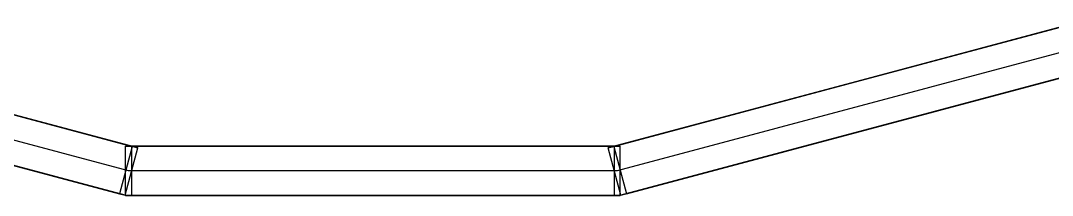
# Model space of a CAD drawing. Extents: x -300 to 609, y -118 to 2027.
# Drawn here: x -71.7 to 33.2, y 96.9 to 114.7 of the extents above; entities that cross this region are included whole.
import ezdxf

# ---------------------------------------------------------------- set-up
doc = ezdxf.new("R2010")
doc.units = 0

msp = doc.modelspace()

# ---------------------------------------------------------------- linework, layer by layer
at = {"layer": 'TUNNELS'}
for points in [[(-60.34, 101.8915, -110.7175), (-61.6308, 97.061, -110.7175), (-109.5308, 109.861, -116.6175), (-108.24, 114.6915, -116.6175)], [(-60.34, 101.8915, -253.7175), (-61.6308, 97.061, -253.7175), (-109.5308, 109.861, -259.6175), (-108.24, 114.6915, -259.6175)], [(-61.06, 96.9085, -115.6825), (-59.7692, 101.739, -115.6825), (-107.6692, 114.539, -121.5825), (-108.96, 109.7085, -121.5825)], [(-61.06, 96.9085, -258.6825), (-59.7692, 101.739, -258.6825), (-107.6692, 114.539, -264.5825), (-108.96, 109.7085, -264.5825)], [(-59.7692, 101.739, -115.6825), (-60.34, 101.8915, -110.7175), (-108.24, 114.6915, -116.6175), (-107.6692, 114.539, -121.5825)], [(-59.7692, 101.739, -258.6825), (-60.34, 101.8915, -253.7175), (-108.24, 114.6915, -259.6175), (-107.6692, 114.539, -264.5825)], [(36.5448, 114.6928, -246.6819), (35.9644, 114.5377, -241.7181), (-11.9356, 101.7377, -247.7181), (-11.3552, 101.8928, -252.6819)], [(35.9644, 114.5377, -241.7181), (37.2552, 109.7072, -241.7181), (-10.6448, 96.9072, -247.7181), (-11.9356, 101.7377, -247.7181)], [(36.54, 114.6915, -103.7825), (35.9692, 114.539, -98.8175), (-11.9308, 101.739, -104.7175), (-11.36, 101.8915, -109.6825)], [(35.9692, 114.539, -98.8175), (37.26, 109.7085, -98.8175), (-10.64, 96.9085, -104.7175), (-11.9308, 101.739, -104.7175)], [(37.8308, 109.861, -103.7825), (36.54, 114.6915, -103.7825), (-11.36, 101.8915, -109.6825), (-10.0692, 97.061, -109.6825)], [(37.8356, 109.8623, -246.6819), (36.5448, 114.6928, -246.6819), (-11.3552, 101.8928, -252.6819), (-10.0644, 97.0623, -252.6819)], [(-61.6308, 97.061, -110.7175), (-61.06, 96.9085, -115.6825), (-108.96, 109.7085, -121.5825), (-109.5308, 109.861, -116.6175)], [(-61.6308, 97.061, -253.7175), (-61.06, 96.9085, -258.6825), (-108.96, 109.7085, -264.5825), (-109.5308, 109.861, -259.6175)], [(37.2552, 109.7072, -241.7181), (37.8356, 109.8623, -246.6819), (-10.0644, 97.0623, -252.6819), (-10.6448, 96.9072, -247.7181)], [(37.26, 109.7085, -98.8175), (37.8308, 109.861, -103.7825), (-10.0692, 97.061, -109.6825), (-10.64, 96.9085, -104.7175)], [(-61.06, 96.9085, -115.6825), (-59.7692, 101.739, -115.6825), (-60.34, 101.8915, -110.7175), (-61.6308, 97.061, -110.7175)], [(-61.06, 96.9085, -258.6825), (-59.7692, 101.739, -258.6825), (-60.34, 101.8915, -253.7175), (-61.6308, 97.061, -253.7175)], [(-10.7004, 101.9, -109.682), (-11.2996, 101.9, -104.718), (-60.9996, 101.9, -110.718), (-60.4004, 101.9, -115.682)], [(-11.2996, 101.9, -104.718), (-11.2996, 96.9, -104.718), (-60.9996, 96.9, -110.718), (-60.9996, 101.9, -110.718)], [(-60.4004, 96.9, -115.682), (-60.9996, 96.9, -110.718), (-60.9996, 101.9, -110.718), (-60.4004, 101.9, -115.682)], [(-10.7004, 101.9, -252.682), (-11.2996, 101.9, -247.718), (-60.9996, 101.9, -253.718), (-60.4004, 101.9, -258.682)], [(-11.2996, 101.9, -247.718), (-11.2996, 96.9, -247.718), (-60.9996, 96.9, -253.718), (-60.9996, 101.9, -253.718)], [(-60.4004, 96.9, -258.682), (-60.9996, 96.9, -253.718), (-60.9996, 101.9, -253.718), (-60.4004, 101.9, -258.682)], [(-10.7004, 96.9, -109.682), (-10.7004, 101.9, -109.682), (-60.4004, 101.9, -115.682), (-60.4004, 96.9, -115.682)], [(-10.7004, 96.9, -252.682), (-10.7004, 101.9, -252.682), (-60.4004, 101.9, -258.682), (-60.4004, 96.9, -258.682)], [(-10.0644, 97.0623, -252.6819), (-10.6448, 96.9072, -247.7181), (-11.9356, 101.7377, -247.7181), (-11.3552, 101.8928, -252.6819)], [(-10.0692, 97.061, -109.6825), (-10.64, 96.9085, -104.7175), (-11.9308, 101.739, -104.7175), (-11.36, 101.8915, -109.6825)], [(-10.7004, 96.9, -109.682), (-10.7004, 101.9, -109.682), (-11.2996, 101.9, -104.718), (-11.2996, 96.9, -104.718)], [(-10.7004, 96.9, -252.682), (-10.7004, 101.9, -252.682), (-11.2996, 101.9, -247.718), (-11.2996, 96.9, -247.718)], [(-11.2996, 96.9, -104.718), (-10.7004, 96.9, -109.682), (-60.4004, 96.9, -115.682), (-60.9996, 96.9, -110.718)], [(-11.2996, 96.9, -247.718), (-10.7004, 96.9, -252.682), (-60.4004, 96.9, -258.682), (-60.9996, 96.9, -253.718)]]:
    msp.add_3dface(points, dxfattribs=at)
at = {"layer": 'TUNNELS_CL'}
for points in [[(-60.7, 99.4, -113.2), (-108.6, 112.2, -119.1)], [(-60.7, 99.4, -256.2), (-108.6, 112.2, -262.1)], [(36.9, 112.2, -101.3), (-11, 99.4, -107.2)], [(36.9, 112.2, -244.2), (-11, 99.4, -250.2)], [(-11, 99.4, -107.2), (-60.7, 99.4, -113.2)], [(-11, 99.4, -250.2), (-60.7, 99.4, -256.2)]]:
    msp.add_polyline3d(points, dxfattribs=at)

doc.saveas('drawing.dxf')
